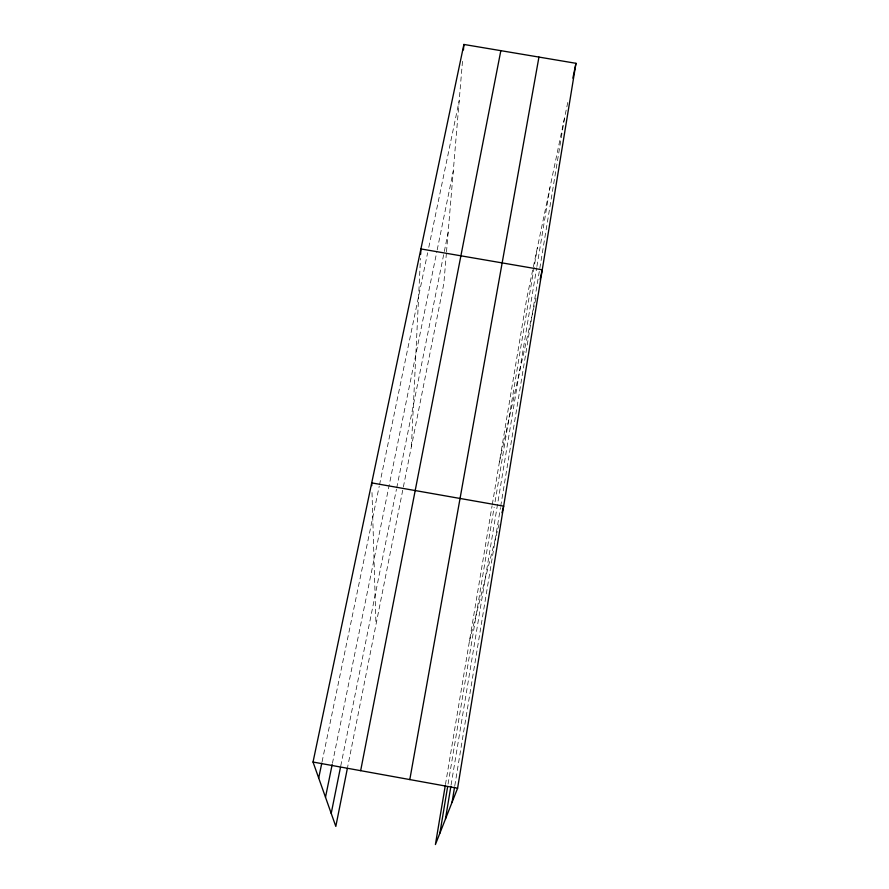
<?xml version="1.0" encoding="UTF-8"?>
<svg xmlns="http://www.w3.org/2000/svg" width="889" height="889" viewBox="0 0 889 889"><rect width="100%" height="100%" fill="white"/><g stroke="black" fill="none" stroke-linecap="round" stroke-linejoin="round"><path stroke-width="0.67" stroke-dasharray="4.45 3.33" d="M411.418 446.5L420.453 258.388M446.389 253.198L443.833 283.647L347.677 766.807M446.5 251.82L462.636 59.563M454.779 785.809L500.485 507.586M500.718 506.219L564.404 118.581M451.09 784.998L536.689 267.778M536.912 266.422L549.969 187.523M445.456 784.531L492.084 505.752M492.317 504.385L526.844 297.959L568.349 99.701M448.067 784.031L494.151 507.252M495.062 501.807L537.356 247.753M340.754 765.996L396.45 489.25M396.727 487.883L448.134 232.451M332.43 763.295L436.921 251.231M437.199 249.876L453.279 171.032M322.074 761.762L379.225 486.216M379.514 484.861L427.642 252.787M428.776 247.353L459.18 100.768M499.418 461.936L536.223 296.859M469.414 641.291L498.985 524.588M372.002 492.562L375.98 624.6"/><path stroke-width="1.33" d="M420.653 254.343L420.908 248.931L542.257 269.8L540.145 279.268M463.436 49.94L463.902 44.45L575.972 63.308L457.602 788.232L435.41 844.55L445.222 785.887M452.079 802.256L454.557 787.176M445.445 819.069L450.867 786.365M439.888 833.182L447.623 786.765M409.807 779.575L538.945 57.074M360.656 770.674L500.84 50.662M347.41 768.163L335.82 826.403L313.028 762.04L463.902 44.45M331.208 813.402L340.476 767.351M325.496 797.266L332.153 764.651M318.695 778.053L321.796 763.129M572.872 78.132L575.972 63.308M501.996 512.731L503.663 506.141L371.713 482.894L371.802 485.661M313.028 762.04L457.602 788.232"/></g></svg>
